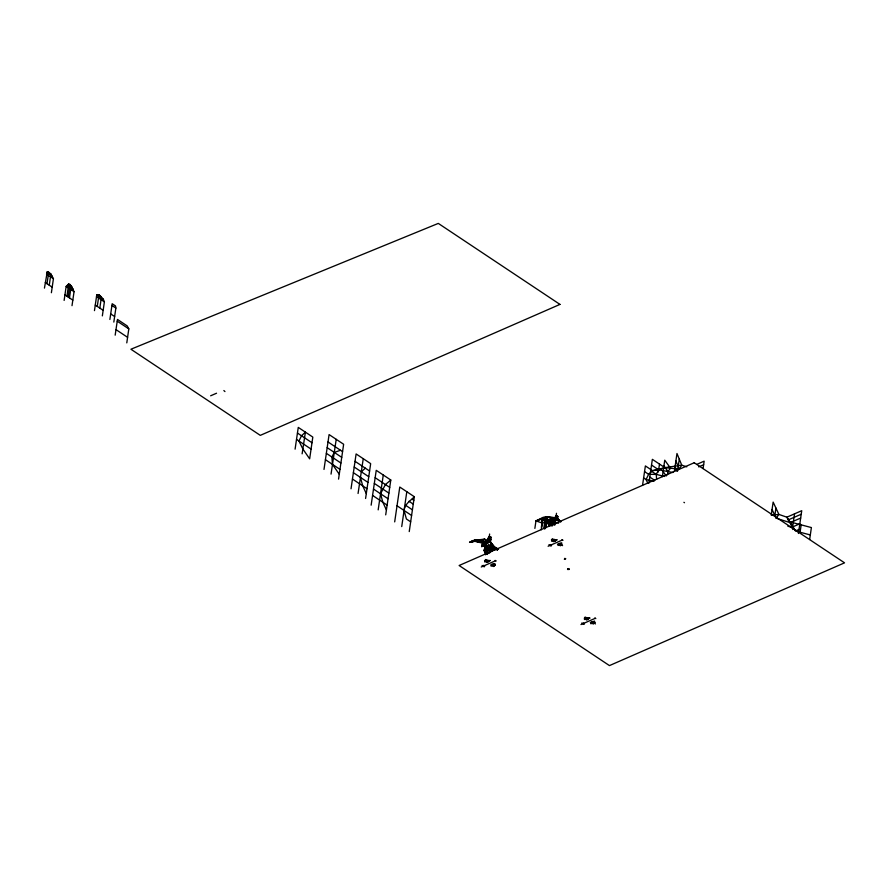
<?xml version="1.0" encoding="UTF-8"?>
<svg xmlns="http://www.w3.org/2000/svg" width="889" height="889" viewBox="0 0 889 889"><rect width="100%" height="100%" fill="white"/><g stroke="black" fill="none" stroke-linecap="round" stroke-linejoin="round"><path stroke-width="1.33" d="M483.394 542.857L481.749 546.535L483.305 545.968L483.449 542.723M550.158 525.221L549.302 523.854L549.913 522.932L548.791 524.721L550.158 525.221L550.169 523.177L549.88 525.188L552.191 525.11L548.791 524.721L548.602 525.799L550.502 524.643M482.182 546.335L483.049 544.99M483.383 542.957L481.938 545.457L482.338 546.435L482.427 545.201M483.516 544.968L482.883 546.09L483.06 544.39C479.682 546.902 491.295 545.713 481.938 545.457L483.06 544.39L482.883 546.09L481.938 545.457L482.883 546.09L484.705 545.113M481.938 545.457L483.027 545.935L482.338 546.435L482.194 545.49L481.749 546.535L483.349 545.59M485.338 545.668L483.805 545.69C482.683 542.923 481.794 544.479 484.538 545.802M485.638 544.412L485.794 547.891M549.035 525.588L549.446 523.61L549.902 524.243L548.602 525.799L551.191 524.443L550.191 523.777L552.191 525.11M549.913 523.654C548.113 523.843 549.38 527.188 549.28 524.466M548.791 524.721L549.88 525.188L549.191 525.699L549.058 524.754L549.88 525.032M550.224 524.054L550.202 525.032L552.469 524.654L552.491 523.677M550.68 523.788L550.658 524.955L551.391 525.066M549.802 523.199L549.302 523.854L550.191 523.588L551.18 524.854L549.802 523.199L550.669 524.577M552.236 524.688L552.247 523.821M552.069 524.199L552.447 525.243L552.069 524.199L552.802 523.165L553.291 523.732L552.069 524.199L551.969 526.255M495.029 565.015L493.062 564.148L493.384 566.549L495.017 564.971L494.84 563.515L490.628 564.993L494.462 565.96M559.914 543.412L557.97 545.446L561.87 544.224L559.914 543.412L560.237 545.813L561.326 545.213L561.692 542.779L557.492 544.246L561.326 545.213M594.73 622.567L592.763 621.711L593.085 624.111L594.719 622.522L594.541 621.078L590.34 622.556L594.174 623.522M486.761 553.758L484.838 552.125L484.272 550.224L485.216 544.946L486.427 544.479M485.494 548.102L485.216 544.946L486.216 545.602M485.816 560.192L484.727 561.937L490.328 560.514L484.527 560.659L488.806 561.315L486.772 562.426L485.772 560.992L487.75 560.126L488.806 561.315M552.669 539.456L551.58 541.19L557.192 539.779L551.38 539.912L555.658 540.568L553.625 541.679L552.625 540.245L554.603 539.379L555.658 540.568M585.518 617.755L584.429 619.489L590.04 618.077L584.229 618.222L588.507 618.877L586.473 619.989L585.473 618.555L587.451 617.688L588.507 618.877M534.867 528.399L535.967 520.91L542.212 523.032L542.79 517.554C548.68 516.431 556.736 516.631 560.737 521.599M546.024 527.622L547.491 516.698L555.303 518.654M541.523 527.755L541.901 523.577M542.712 518.043L542.457 520.954L545.968 519.598M487.483 549.613L487.683 547.413L484.772 548.502L484.838 552.125L486.605 553.069L485.538 552.914L484.338 549.88L487.339 549.791L487.861 547.468M564.926 558.292L564.326 559.27M568.127 568.538L567.526 569.505M484.727 549.013L485.205 547.402C487.872 546.146 484.672 546.335 485.161 547.868M546.468 524.51L543.824 528.177L544.635 522.554L547.157 519.787L547.491 516.698L552.325 518.82M497.207 549.458L496.062 547.557L497.229 549.324M44.45 288.103L47.295 271.612L50.895 274.001L53.429 278.724L51.384 292.725M47.017 283.724L48.728 272.034M49.262 285.213L50.895 274.001L47.295 271.612M64.13 300.426L66.164 286.436L68.742 283.869L71.242 285.814L74.054 291.681L72.009 305.672M66.942 296.204L68.742 283.869M68.209 297.048L70.053 284.413M69.475 297.893L71.242 285.814M94.467 310.628L96.757 294.904L98.979 294.726L103.357 299.304L104.391 301.882L102.346 315.884M97.279 306.405L98.979 294.726M99.812 308.105L101.457 296.893L98.279 294.781M109.88 319.462L112.181 303.727L115.481 305.927L115.87 308.083L113.825 322.085M115.181 335.164L117.481 319.44L127.183 325.907L128.816 328.886L126.783 342.887M295.092 449.156L298.271 427.398L312.817 437.088L309.65 458.846L302.838 448.967L298.937 441.011L301.527 435.777L305.405 432.143L302.127 453.834M323.996 469.425L329.086 434.577L343.643 444.267L338.553 479.115M331.041 474.115L336.22 439.333M351.033 488.794L356.111 453.946L370.669 463.636L365.59 498.485M358.067 493.484L363.257 458.691M371.146 505.174L376.236 470.325L390.793 480.016L385.704 514.864M378.181 509.864L383.27 475.015M394.683 521.887L399.772 487.039L414.33 496.729L409.24 531.578M401.728 526.577L406.806 491.728M485.072 554.369L485.694 550.08M485.627 554.803L486.272 550.358M484.772 548.502L487.405 549.324L487.161 551.047L485.694 549.958L486.361 546.613M487.472 548.869L487.683 547.413L486.916 548.191M488.528 541.645L489.083 537.856L490.772 537.123M489.261 536.623L489.639 534.022M487.539 553.88L487.45 554.447L484.383 550.769L487.339 549.791L486.061 547.624M541.445 526.688L542.712 518.376M541.223 529.822L542.601 519.721L547.491 516.698M544.979 526.366L546.068 518.909L542.601 519.721M544.724 529.133L546.379 521.976L549.746 520.498L549.046 525.321L554.536 523.877L554.98 520.887M545.779 525.588L546.857 518.22M551.469 524.677L551.936 521.454L545.513 523.654L544.635 522.554L546.068 518.909M553.58 523.243L553.803 521.776L549.558 525.944L555.114 522.221M556.114 515.887L556.492 513.286M560.715 521.876L557.047 518.431L560.815 521.687M557.047 518.431L558.903 520.643L558.525 523.199L542.59 518.865L535.967 520.91L542.79 517.554L545.946 517.298M564.793 558.892L565.782 558.759L564.893 558.848M567.993 569.127L568.938 569.482L568.593 568.916L568.027 569.527L569.093 569.182L568.593 568.916M568.093 569.082L568.971 568.993M642.558 485.25L645.381 465.925L652.515 470.681L658.671 469.803L664.85 467.658L681.752 465.169L686.775 466.836M648.892 483.149L652.359 459.335L664.85 467.658L679.274 469.114L681.752 465.169L676.974 453.512L674.407 471.126M658.293 472.037L659.505 464.091M662.361 476.637L664.75 460.191L670.562 468.225L667.95 471.481L667.428 474.837M677.54 471.092L679.285 459.146M703.088 468.536L704.155 461.158L696.965 464.302M771.23 515.187L773.141 502.096L778.908 514.42L786.865 517.198L794.744 529.855L786.865 517.198L801.745 510.686L798.422 533.467M774.852 515.431L775.93 508.052M792.632 526.921L794.544 513.831M800.089 532.233L801.167 524.854M809.657 539.512L811.39 527.566L790.243 521.965L791.01 524.432M486.939 540.934L488.894 536.656L490.961 537.245L490.784 540.845L487.572 541.979M489.628 541.257L489.872 538.456L488.217 538.134M491.928 551.302L492.495 548.88L494.228 547.368L485.438 545.079L480.46 541.712M483.316 543.924L482.749 545.59L483.638 545.39M414.33 496.729C410.385 500.94 404.673 503.952 404.073 510.475L406.395 518.976L410.662 521.832M489.595 553.147L486.316 553.069L486.639 550.602L490.639 547.802L494.228 547.368L489.361 548.357L486.316 553.069L484.905 551.358L487.339 549.791L486.772 550.78M489.95 536.567L487.083 541.179M557.892 518.443L557.814 516.498L556.803 515.82L555.858 517.687M486.316 553.069L489.839 551.68L489.261 549.235L496.895 548.435L497.407 549.213L497.318 549.824L496.34 549.18L490.772 542.379L484.849 539.345L469.57 542.379L475.204 540.09L484.849 539.345L486.95 541.912L485.438 545.079L486.939 547.968L491.85 547.691M484.905 551.358L486.016 552.102L491.373 547.535L489.361 548.357L489.761 548.78M656.627 479.293L656.238 474.393L658.671 469.803L672.929 472.504M492.495 547.98L490.083 548.046L492.506 547.968L490.061 548.08L489.006 549.724L490.995 551.736M486.994 549.98L487.405 549.324M547.424 517.342L557.636 519.032L547.157 519.787L542.79 517.554L542.212 523.032L544.635 522.554M489.761 549.435L491.373 547.535L488.817 549.558L490.128 551.124L489.261 549.235L490.05 548.068L492.484 547.991M493.062 564.148L491.117 566.182L495.017 564.971M592.763 621.711L590.818 623.745L594.719 622.522M490.15 548.135L489.006 549.724L490.15 548.135L489.261 549.235L495.718 547.613L495.04 547.913L492.373 545.024M800.667 518.065L790.154 522.654L776.141 518.176L778.908 514.42L772.085 515.153M490.083 552.447L489.361 548.513L492.495 548.88L493.295 550.369L496.895 548.435L497.862 549.08L493.973 546.535L490.772 542.379L487.028 541.39M489.361 548.357L490.061 548.08L489.272 549.346M487.239 541.423L490.961 537.245M557.814 516.498L555.681 518.898L555.936 517.12L557.625 516.376M485.672 549.58L487.683 547.413L487.772 548.769L485.105 547.002M489.261 549.235L490.639 547.802L494.228 547.368M469.57 542.379L472.426 540.69L476.493 539.856L484.849 539.345L486.305 540.712M545.513 523.654L551.313 523.432L553.058 521.743M484.838 552.125L485.494 551.513L484.383 550.769M486.95 550.158L486.027 550.291L486.005 552.213M361.345 471.781L365.323 468.17M390.793 480.016L385.437 484.549L380.536 493.762L382.848 502.263L386.415 509.986M484.016 542.657L482.449 544.59L483.338 544.335L485.338 545.857L483.805 545.324L481.749 546.535M545.535 520.276L546.379 521.976L551.313 523.432L554.48 521.232M487.405 541.701L491.039 539.178M496.006 547.968L497.696 549.658L493.94 548.002L489.706 550.18L489.106 549.002L490.306 548.413M490.75 547.868L493.94 548.002L495.295 549.424L493.94 548.002L492.495 548.88L497.407 549.213L493.395 547.868L489.361 548.513L493.94 548.002L495.295 549.424L493.295 550.369L495.295 548.813L494.74 549.358C502.841 550.358 486.45 545.568 486.95 541.912L475.982 540.856L471.348 541.79L475.204 540.09L480.36 539.767M485.405 544.379L484.327 545.602L483.338 544.524M548.602 525.799L551.191 524.254M484.427 542.59L483.338 543.201L484.472 542.646M486.95 541.912L483.749 543.435L474.47 541.223L475.204 540.09L477.482 541.968L490.772 542.379L491.317 544.368M210.649 395.794L216.538 393.227M484.772 550.913L484.272 550.224M495.573 547.968L498.507 549.158M698.665 466.881L703.644 464.703M481.249 567.004L495.64 560.715M548.113 546.257L562.493 539.967M787.976 520.021L801.222 514.231M799.833 523.777L791.766 527.31L787.821 526.199M580.962 624.567L595.341 618.277M799.011 529.444L795.411 531.011L810.324 534.945M477.482 541.968L484.849 539.345L474.47 541.223L480.004 540.912M542.757 518.098L535.967 520.91L538.612 520.432M486.939 547.968L491.25 546.335L490.772 542.379M340.498 450.267L334.308 452.423L331.875 457.013L332.464 464.358L339.265 474.248M549.88 525.188L549.258 525.488M483.027 545.935L482.405 546.235M664.85 467.658L652.515 470.681L648.637 474.315L646.047 479.549L647.725 482.949M494.517 547.357L497.94 549.124M543.812 517.876L545.935 517.431M483.338 545.779L485.616 545.402L484.338 543.357M549.158 524.566L554.592 523.565M471.348 541.79L476.871 540.801L476.493 539.856M556.803 515.82L555.747 515.92L555.08 517.387L556.736 517.709M475.982 540.856L476.871 540.801L472.426 540.69M664.661 476.471L656.238 474.393L648.637 474.315L644.547 471.592M547.157 519.787L558.903 520.643M553.558 541.001L555.047 541.279M486.705 561.748L488.194 562.026M586.407 619.311L587.896 619.589M552.469 524.654L552.758 525.055M485.15 545.301L485.894 545.802L485.216 544.946M654.126 481.193L646.047 479.549L643.625 477.938M552.213 538.756L553.347 539.212M485.35 559.503L486.483 559.959M585.062 617.055L586.195 617.522M487.116 545.902L485.438 545.079L484.849 543.001M486.639 550.602L485.694 549.958M551.313 523.432L554.758 525.221M651.526 465.058L658.671 469.803M650.704 470.714L656.238 474.393M649.781 477.06L654.804 480.404M683.908 502.318L684.486 502.707M550.18 524.443L551.136 525.077M562.004 539.645L562.981 540.29M550.369 544.601L551.58 545.413M548.946 544.713L551.091 546.135M568.171 568.982L568.938 569.482M493.906 547.98L494.395 548.835M484.361 544.212L483.294 543.501L482.594 544.357L483.36 544.801M594.852 617.955L595.83 618.6M486.327 546.446L487.094 546.957M489.394 549.191L488.428 548.546L490.128 551.124M328.008 441.955L342.565 451.645M483.327 545.19L484.283 545.824M489.839 551.68L488.817 549.558L490.239 550.535M485.05 547.391L486.205 548.068M355.044 461.324L369.602 471.014M412.207 499.207L413.807 500.274M484.338 549.88L485.45 550.624M375.158 477.704L389.715 487.394M484.327 551.269L485.994 552.38M408.973 501.263L413.252 504.107M484.938 551.958L486.839 553.247M327.174 447.667L341.732 457.357M96.757 294.904L103.357 299.304M495.151 560.392L496.118 561.037M111.925 305.46L115.87 308.083M354.211 467.036L368.768 476.726M96.512 296.637L104.391 301.882M374.325 483.416L388.882 493.106M583.217 622.9L584.429 623.711M297.437 433.054L311.995 442.744M405.751 505.385L412.418 509.819M581.795 623.011L583.94 624.434M326.352 453.334L340.909 463.025M353.377 472.692L367.935 482.383M68.342 284.313L71.598 286.491M72.053 287.314L68.053 284.647L73.02 289.092L67.42 285.369M110.692 313.906L114.637 316.528M373.491 489.072L388.048 498.762M46.995 272.545L51.84 275.768M95.279 305.083L103.157 310.328M397.039 505.785L411.596 515.476M296.515 439.399L311.072 449.089M66.164 286.436L74.054 291.681M46.495 274.112L53.429 278.724M117.226 321.173L128.816 328.886M325.418 459.68L339.976 469.37M483.505 565.348L484.727 566.16M352.455 479.038L367.013 488.728M482.094 565.46L484.227 566.882M372.569 495.417L387.126 505.108M64.93 294.87L72.82 300.126M45.261 282.546L52.195 287.169M115.992 329.619L127.594 337.331M223.861 390.538L224.95 391.571M557.781 519.187L559.248 520.71M493.973 546.535L496.34 549.18M561.97 544.957L562.57 545.646M594.819 623.256L595.419 623.956M488.817 549.558L489.261 550.135M557.559 518.354L559.17 520.432M663.916 465.903L667.95 471.481M663.094 471.559L666.272 475.971M792.91 529.533L790.154 522.654M553.925 520.887L555.492 524.143M772.063 509.475L776.141 518.176M366.301 493.606L362.734 485.883L360.423 477.382M485.172 551.813L485.605 552.802M675.896 460.891L679.274 469.114M675.062 466.603L676.907 471.114M497.062 549.235L497.329 550.335M591.341 621.889L591.529 622.711M558.492 543.579L558.692 544.412M491.639 564.326L491.828 565.16M496.684 548.269L496.829 549.102M559.959 304.405L260.299 435.366L130.916 349.233L438.299 223.406L559.959 304.405M694.22 462.747L459.113 565.504L609.454 665.594L844.55 562.837L694.22 462.747"/></g></svg>
